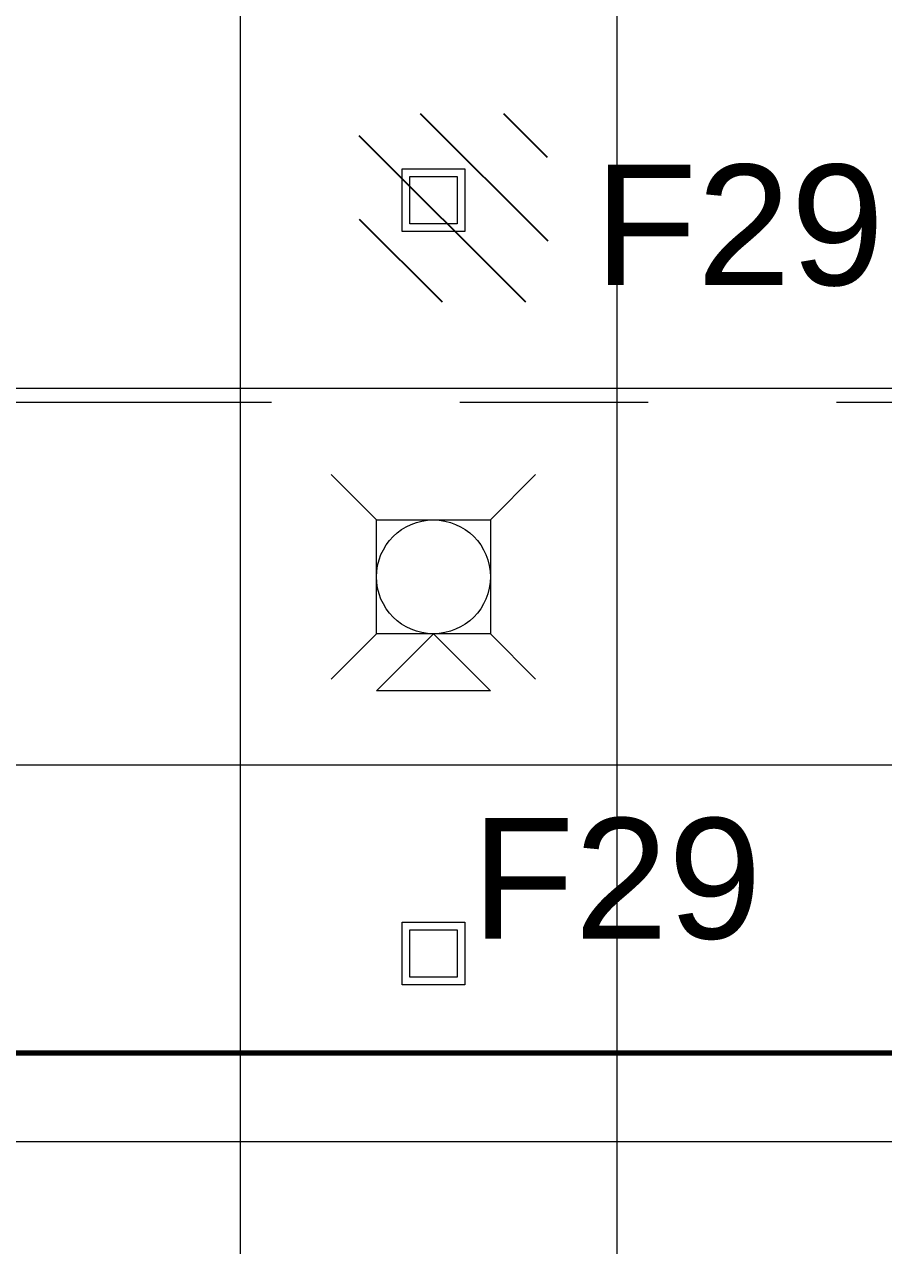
# Model space of a CAD drawing. Header units: inches. Extents: x -26575 to 27, y -11337 to 2257.
# Drawn here: x -23456.3 to -23401.6, y 613.4 to 691.2 of the extents above; entities that cross this region are included whole.
import ezdxf

# ---------------------------------------------------------------- set-up
doc = ezdxf.new("R2010")
doc.units = ezdxf.units.IN
doc.header["$LTSCALE"] = 48
doc.header["$MEASUREMENT"] = 0
doc.linetypes.add('A106$0$CENTER', pattern=[2, 1.25, -0.25, 0.25, -0.25])
doc.linetypes.add('A112$0$CENTER', pattern=[2, 1.25, -0.25, 0.25, -0.25])
for name, color, linetype in [('A106$0$A-GRID-GRDP0-15', 8, 'Continuous'), ('A112$0$A-GRID-GRDP0-15', 8, 'Continuous'), ('A612$0$A-CLNG-AVDC', 8, 'Continuous'), ('A612$0$A-CLNG-LITE', 3, 'Continuous'), ('A612$0$A-CLNG-PATT', 8, 'Continuous'), ('E-Emer-lite', 1, 'Continuous'), ('E-FIRE', 234, 'Continuous'), ('E-TEXT', 6, 'Continuous'), ('XREF', 7, 'Continuous')]:
    doc.layers.add(name, color=color, linetype=linetype)
doc.layers.add('E-Fire-Covr', color=240, linetype='Continuous', lineweight=70, plot=False)
doc.styles.add('M08', font='arial.ttf', dxfattribs={"height": 7.68})

# ---------------------------------------------------------------- blocks, each defined once
blk = doc.blocks.new('A106')
at = {"layer": 'A106$0$A-GRID-GRDP0-15', "linetype": 'A106$0$CENTER', "lineweight": 0}
blk.add_line((-23884.563, 667.157), (-20368.732, 667.157), dxfattribs=at)
blk = doc.blocks.new('A112')
at = {"layer": 'A112$0$A-GRID-GRDP0-15', "linetype": 'A112$0$CENTER', "lineweight": 0}
blk.add_line((-23884.563, 667.157), (-20368.732, 667.157), dxfattribs=at)
blk = doc.blocks.new('A612')
at = {"layer": 'A612$0$A-CLNG-AVDC', "lineweight": 0}
for p, q in [((-23433.87, 659.652, 0), (-23436.752, 662.534, 0)), ((-23426.61, 659.652, 0), (-23423.729, 662.534, 0)), ((-23433.87, 652.392, 0), (-23436.752, 649.51, 0)), ((-23430.24, 652.392, 0), (-23433.87, 648.762, 0)), ((-23430.24, 652.392, 0), (-23426.61, 648.762, 0)), ((-23426.61, 652.392, 0), (-23423.729, 649.51, 0)), ((-23426.61, 648.762, 0), (-23433.87, 648.762, 0))]:
    blk.add_line(p, q, dxfattribs=at)
at = {"layer": 'A612$0$A-CLNG-AVDC', "lineweight": 0, "extrusion": (0, 0, -1)}
blk.add_ellipse((-23430.24, 656.022, 0), major_axis=(-2.567, 2.567), ratio=1, start_param=5.497787, end_param=11.780972, dxfattribs=at)
at = {"layer": 'A612$0$A-CLNG-AVDC', "lineweight": 0}
blk.add_3dface([(-23426.61, 652.392, 0), (-23433.87, 652.392, 0), (-23433.87, 659.652, 0), (-23426.61, 659.652, 0)], dxfattribs=at)
at = {"layer": 'A612$0$A-CLNG-LITE', "lineweight": 0}
for points in [[(-23432.24, 682.022, 0), (-23428.24, 682.022, 0), (-23428.24, 678.022, 0), (-23432.24, 678.022, 0)], [(-23431.74, 681.522, 0), (-23428.74, 681.522, 0), (-23428.74, 678.522, 0), (-23431.74, 678.522, 0)], [(-23432.24, 634.022, 0), (-23428.24, 634.022, 0), (-23428.24, 630.022, 0), (-23432.24, 630.022, 0)], [(-23431.74, 633.522, 0), (-23428.74, 633.522, 0), (-23428.74, 630.522, 0), (-23431.74, 630.522, 0)]]:
    blk.add_3dface(points, dxfattribs=at)
at = {"layer": 'A612$0$A-CLNG-PATT', "lineweight": 0}
for p, q in [((-23442.533, 550.035, 0), (-23442.533, 762.66, 0)), ((-23418.533, 550.035, 0), (-23418.533, 762.66, 0)), ((-23400.158, 668.022, 0), (-23460.906, 668.022, 0)), ((-23400.159, 644.022, 0), (-23460.906, 644.022, 0)), ((-23400.159, 620.022, 0), (-23460.904, 620.022, 0))]:
    blk.add_line(p, q, dxfattribs=at)
blk = doc.blocks.new('*U164')
at = {"layer": 'E-Fire-Covr'}
blk.add_lwpolyline([(10.154, 322), (318, 322), (318, -314), (-318, -314), (-318, 322), (-9.515, 322)], dxfattribs=at)

msp = doc.modelspace()

# ---------------------------------------------------------------- hatches: boundary and pattern name
at = {"layer": 'E-Emer-lite'}
h = msp.add_hatch(dxfattribs=at)
h.set_pattern_fill('ANSI31', color=256, scale=30, angle=90.06758)
h.set_pattern_definition([(135.067582, (-25850.7168, 25935.0725), (-2.64852087, -2.6547763), [])])
h.paths.add_polyline_path([(-23434.943, 673.531), (-23434.999, 685.531), (-23422.999, 685.546), (-23422.943, 673.546)])

# ---------------------------------------------------------------- block references
at = {"layer": 'E-FIRE'}
msp.add_blockref('*U164', (-23655.843, 303.692), dxfattribs=at)
at = {"layer": 'XREF'}
for name in ['A106', 'A112', 'A612']:
    msp.add_blockref(name, (0, 0), dxfattribs=at)

# ---------------------------------------------------------------- texts
at = {"layer": 'E-TEXT', "style": 'M08'}
for p in [(-23420.003, 674.608), (-23427.812, 632.97)]:
    msp.add_text('F29', height=7.68, dxfattribs=at).set_placement(p)

doc.saveas('drawing.dxf')
